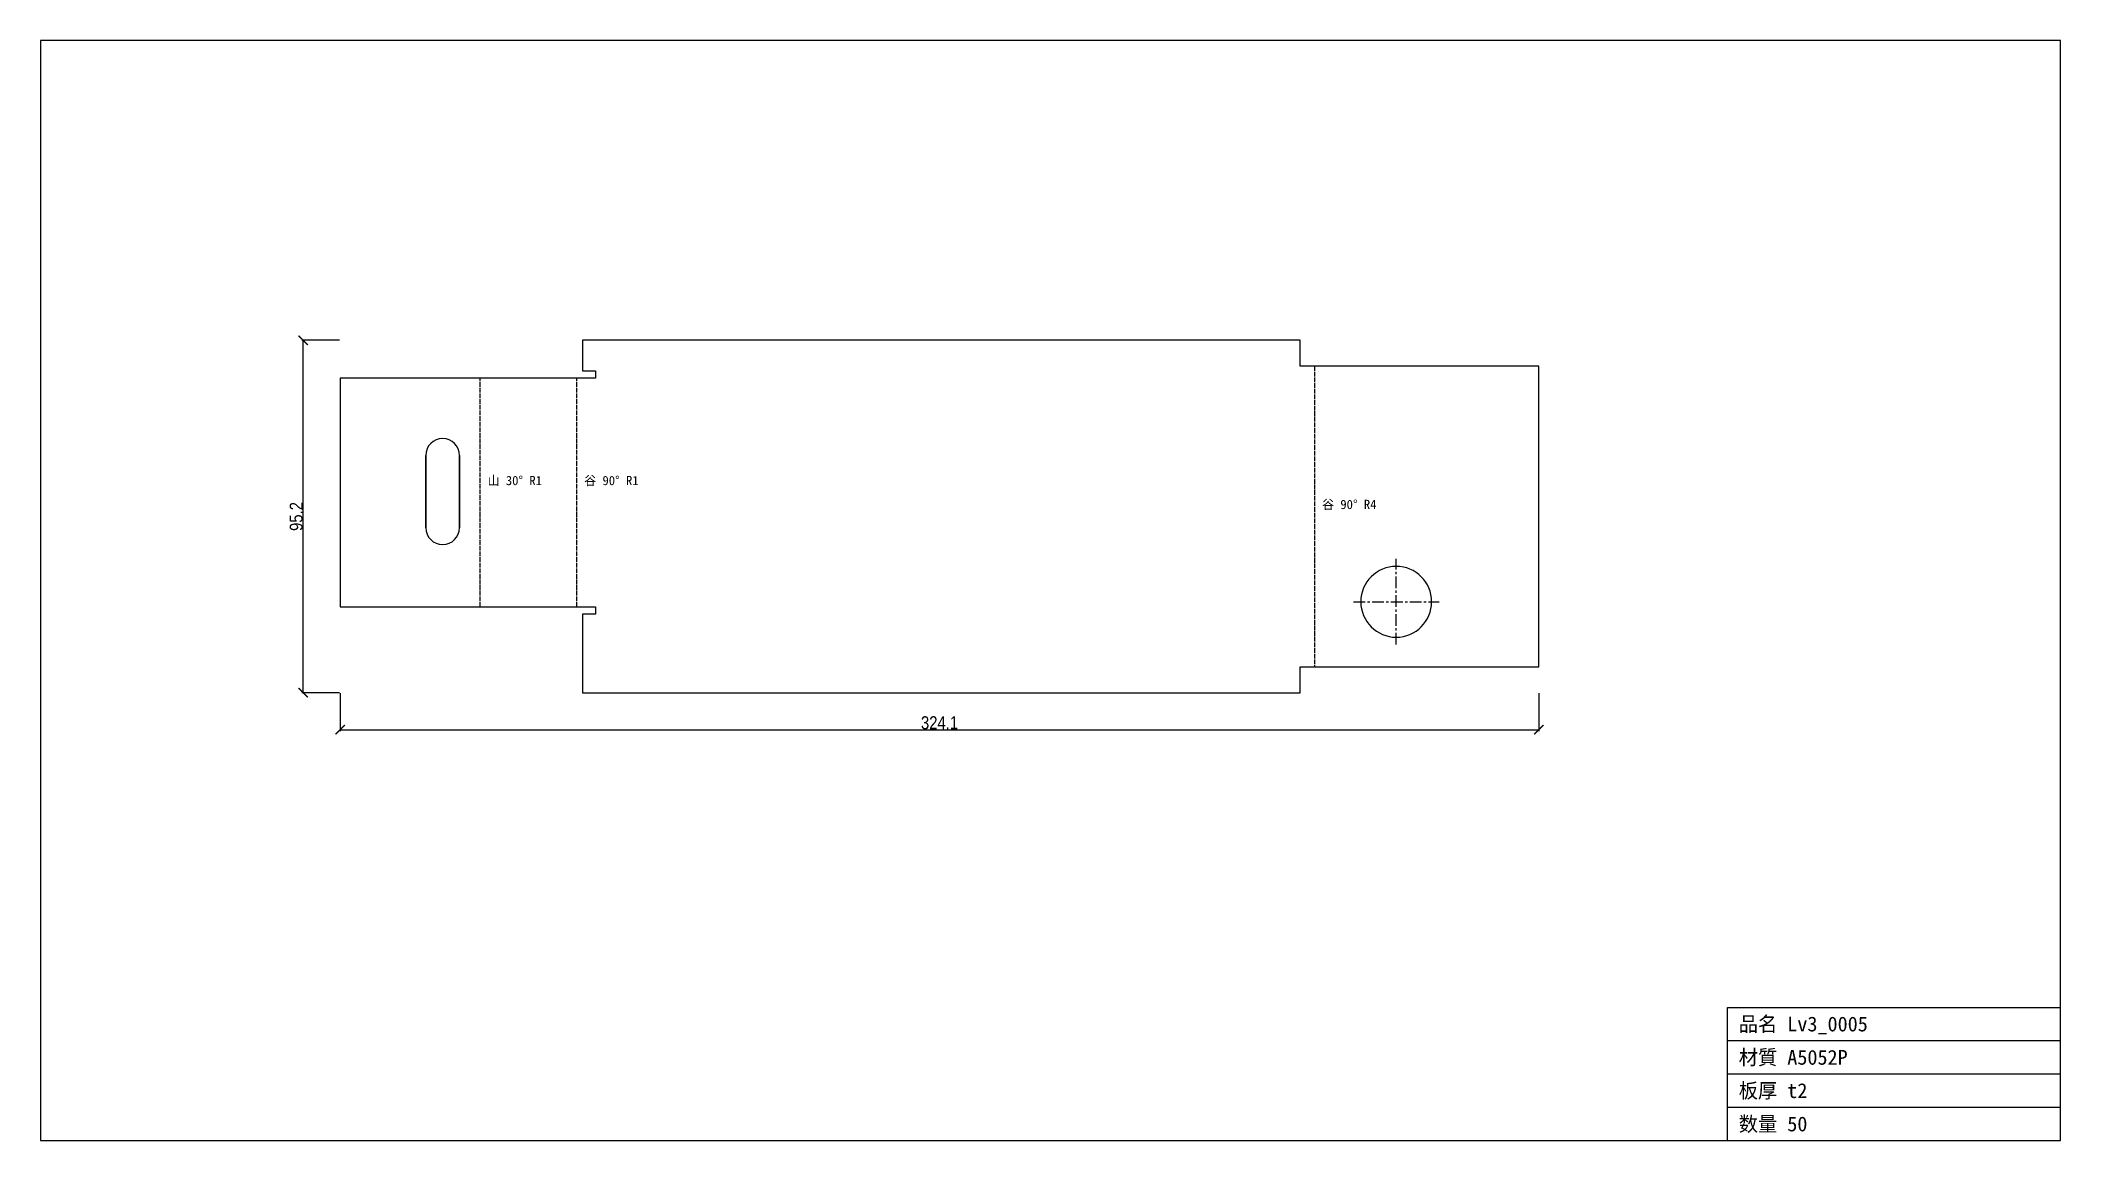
# Model space of a CAD drawing. Header units: millimetres. Extents: x -147 to 400, y -121 to 176.
import ezdxf

# ---------------------------------------------------------------- set-up
doc = ezdxf.new("R2010")
doc.units = ezdxf.units.MM
doc.linetypes.add('CENTER', pattern=[5.08, 3.175, -0.635, 0.635, -0.635])
doc.linetypes.add('DASHED', pattern=[1.524, 1.27, -0.254])
doc.styles.add('OpenSansCondensed-Light', font='OpenSansCondensed-Light.ttf')
doc.dimstyles.new('EZDXF', dxfattribs={"dimtxt": 0.25, "dimasz": 0.175, "dimexe": 0.375, "dimexo": 0.125, "dimgap": 0.1, "dimtad": 1, "dimlfac": 100, "dimzin": 12, "dimdsep": 46, "dimtxsty": 'OpenSansCondensed-Light', "dimblk": 'ARCHTICK', "dimcen": 2.5, "dimazin": 3, "dimtfac": 0.5, "dimtmove": 2, "dimatfit": 3})

# ---------------------------------------------------------------- blocks, each defined once
blk = doc.blocks.new('_ARCHTICK')
at = {"color": 0, "linetype": 'BYBLOCK', "const_width": 0.15}
blk.add_lwpolyline([(-0.5, -0.5), (0.5, 0.5)], dxfattribs=at)

msp = doc.modelspace()

# ---------------------------------------------------------------- linework, layer by layer
at = {"color": 7, "linetype": 'CONTINUOUS'}
for p, q in [((399.53, 176.23), (-146.56, 176.23)), ((-146.56, 176.23), (-146.56, -121.02)), ((399.53, -121.02), (399.53, 176.23)), ((193.97, 95.21), (0, 95.22)), ((0, 95.21), (0, 86.97)), ((193.97, 88.21), (193.97, 95.21)), ((218.03, 88.21), (193.97, 88.21)), ((258.52, 88.21), (218.03, 88.21)), ((258.52, 33.6), (258.52, 88.21)), ((3.5, 84.97), (-65.54, 84.97)), ((-65.54, 84.97), (-65.54, 23.17)), ((0, 86.97), (3.5, 86.97)), ((3.5, 86.97), (3.5, 84.97)), ((-42.4, 58.31), (-42.4, 64.1)), ((-42.4, 64.1), (-42.4, 44.58)), ((-33.25, 64.1), (-33.25, 44.58)), ((-33.25, 44.58), (-33.25, 64.1)), ((-42.4, 49.1), (-42.4, 58.31)), ((-42.4, 44.58), (-42.4, 49.1)), ((258.52, 7), (258.52, 33.6)), ((-65.54, 23.17), (3.5, 23.17)), ((3.5, 23.17), (3.5, 21.17)), ((3.5, 21.17), (0, 21.17)), ((0, 21.17), (0, 0)), ((193.97, 0), (193.97, 7)), ((193.97, 7), (258.52, 7)), ((0, 0), (193.96, 0)), ((309.53, -121.02), (309.53, -85.02)), ((309.53, -85.02), (399.53, -85.02)), ((309.53, -94.02), (399.53, -94.02)), ((309.53, -103.02), (399.53, -103.02)), ((309.53, -112.02), (399.53, -112.02)), ((-146.56, -121.02), (399.53, -121.02))]:
    msp.add_line(p, q, dxfattribs=at)
at = {"color": 1, "linetype": 'DASHED'}
for p, q in [((197.89, 88.21), (197.89, 7)), ((-27.69, 23.17), (-27.69, 84.97)), ((-1.57, 23.17), (-1.57, 84.97))]:
    msp.add_line(p, q, dxfattribs=at)
at = {"color": 1, "linetype": 'CENTER'}
for p, q in [((219.94, 12.99), (219.94, 36.13)), ((208.37, 24.56), (231.51, 24.56))]:
    msp.add_line(p, q, dxfattribs=at)
at = {"color": 7, "linetype": 'CONTINUOUS'}
for centre, radius, start, end in [((-37.83, 64.1), 4.57, 0, 180), ((-37.83, 44.58), 4.57, 180, 0), ((219.94, 24.56), 9.57, 0, 180), ((219.94, 24.56), 9.57, 180, 0)]:
    msp.add_arc(centre, radius, start, end, dxfattribs=at)

# ---------------------------------------------------------------- texts
at = {"color": 2}
for s, height, p in [('山 30° R1', 2.5, (-25.69, 56.07)), ('谷 90° R1', 2.5, (0.43, 56.07)), ('谷 90° R4', 2.5, (199.89, 49.61)), ('品名 Lv3_0005', 4, (312.53, -91.52)), ('材質 A5052P', 4, (312.53, -100.52)), ('板厚 t2', 4, (312.53, -109.52)), ('数量 50', 4, (312.53, -118.52))]:
    msp.add_text(s, height=height, dxfattribs=at).set_placement(p)

# ---------------------------------------------------------------- dimensions: what is measured, and where the dimension line sits
at = {"color": 8}
msp.add_linear_dim(base=(-75.54, 0), p1=(-65.54, 0), p2=(-65.54, 95.21), angle=90, dimstyle='EZDXF', override={"dimtxt": 3.5, "dimasz": 2.5, "dimdec": 1, "dimlfac": 1}, dxfattribs=at).render()
msp.add_linear_dim(base=(-65.54, -10), p1=(-65.54, 0), p2=(258.52, 0), dimstyle='EZDXF', override={"dimtxt": 3.5, "dimasz": 2.5, "dimdec": 1, "dimlfac": 1}, dxfattribs=at).render()

doc.saveas('drawing.dxf')
